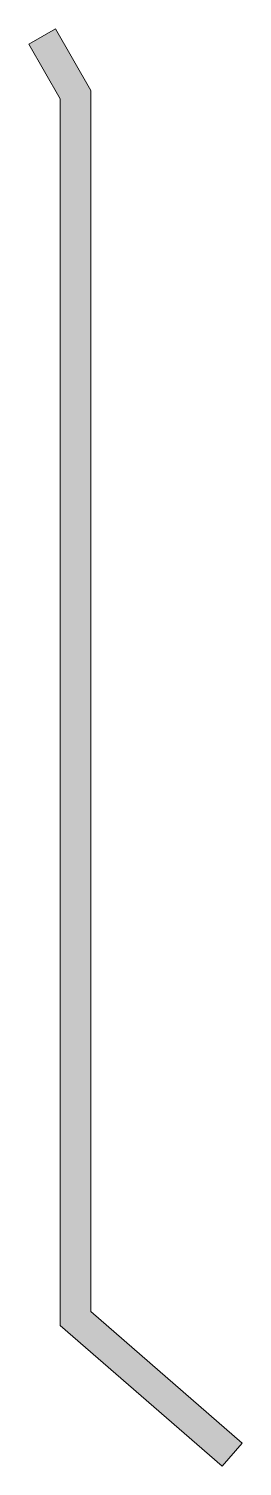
# Model space of a CAD drawing. Header units: metres. Extents: x 0.5 to 10.9, y 0 to 70.
import ezdxf

# ---------------------------------------------------------------- set-up
doc = ezdxf.new("R2010")
doc.units = ezdxf.units.M
doc.layers.add('A-DETL-GENF', color=92, linetype='Continuous', lineweight=18)

# ---------------------------------------------------------------- blocks, each defined once
blk = doc.blocks.new('43 plint alum - gezet 70x2-1554111-00_0 Basismaterialen')
at = {"layer": 'A-DETL-GENF'}
blk.add_hatch(color=256, dxfattribs=at).paths.add_polyline_path([(9.923, 0), (10.907, 1.132), (3.532, 7.539), (3.532, 66.992), (1.796, 70), (0.496, 69.25), (2.032, 66.59), (2.032, 6.855)])
for p, q in [((1.796, 70), (0.496, 69.25)), ((3.532, 66.992), (1.796, 70)), ((0.496, 69.25), (2.032, 66.59)), ((2.032, 66.59), (2.032, 6.855)), ((3.532, 7.539), (3.532, 66.992)), ((10.907, 1.132), (3.532, 7.539)), ((2.032, 6.855), (9.923, 0)), ((9.923, 0), (10.907, 1.132))]:
    blk.add_line(p, q, dxfattribs=at)

msp = doc.modelspace()

# ---------------------------------------------------------------- block references
msp.add_blockref('43 plint alum - gezet 70x2-1554111-00_0 Basismaterialen', (0, 0))

doc.saveas('drawing.dxf')
